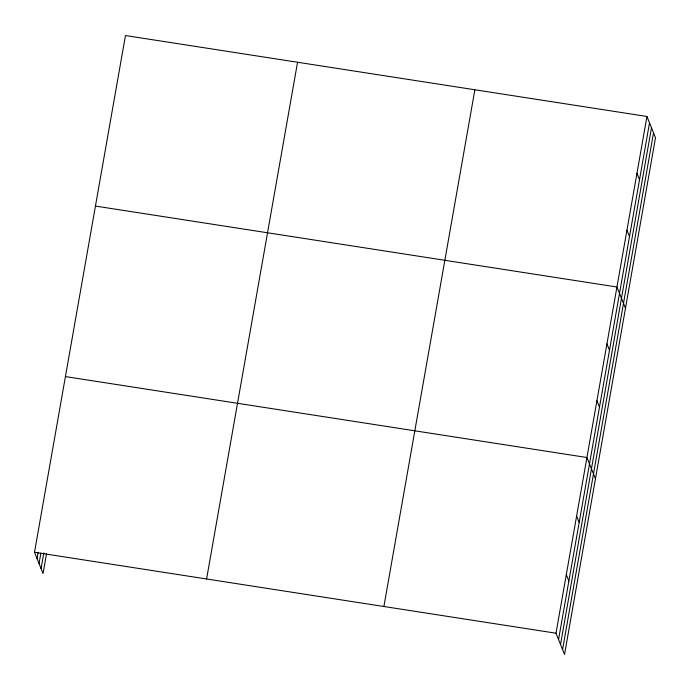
<?xml version="1.0" encoding="UTF-8"?>
<svg xmlns="http://www.w3.org/2000/svg" width="690" height="690" viewBox="0 0 690 690"><rect width="100%" height="100%" fill="white"/><g stroke="black" fill="none" stroke-linecap="round" stroke-linejoin="round"><path stroke-width="1.03" d="M46.541 553.647L43.039 573.519L34.5 552.276L125.468 35.544L646.961 116.481L655.5 137.724L564.532 654.456L555.993 633.213L646.961 116.481M37.062 558.641L38.166 552.362M39.037 563.549L40.874 553.095M41.064 568.603L43.824 552.923M206.595 578.979L297.554 62.255M383.899 606.501L474.867 89.778M558.555 639.578L649.523 122.855M560.53 644.486L651.489 127.762M562.566 649.549L653.525 132.816M95.444 206.069L616.946 287.005L625.485 308.249M65.429 376.585L586.923 457.522L595.461 478.765M34.5 552.276L555.993 633.213M636.956 173.328L639.518 179.693M626.951 230.167L629.504 236.532M606.933 343.844L609.494 350.21M596.928 400.683L599.489 407.048M576.616 516.086L579.177 522.451M566.309 574.649L568.862 581.014"/></g></svg>
